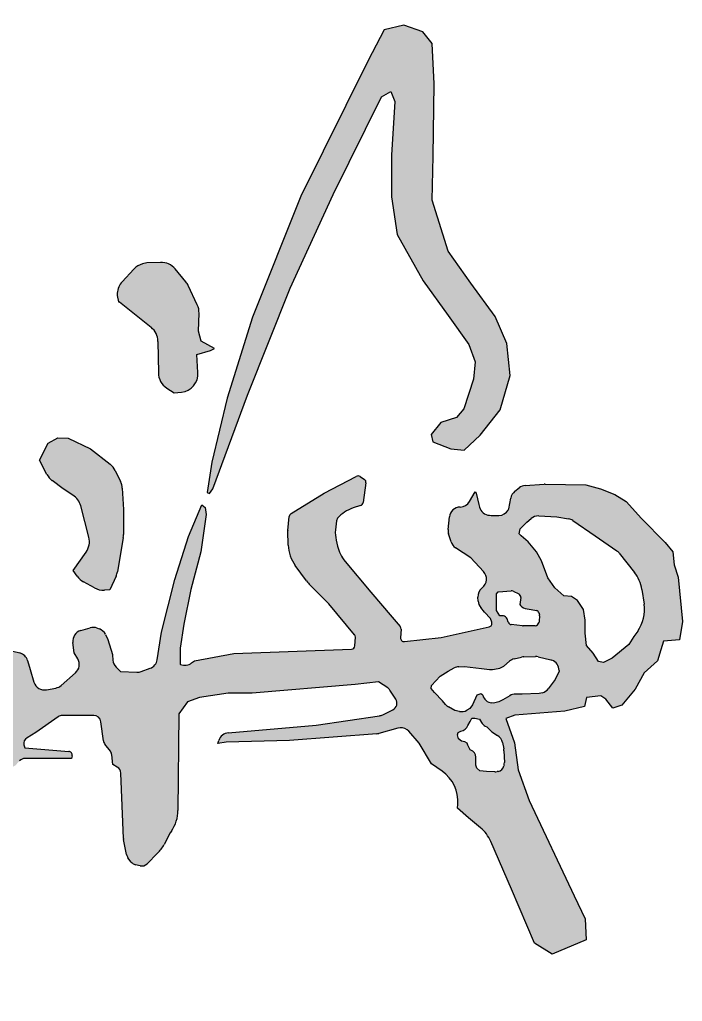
# Model space of a CAD drawing. Extents: x 1036631 to 1215829, y 649019 to 896649.
# Drawn here: x 1211912 to 1212528, y 763004 to 763917 of the extents above; entities that cross this region are included whole.
import ezdxf

# ---------------------------------------------------------------- set-up
doc = ezdxf.new("R2010")
doc.units = 0
doc.header["$LTSCALE"] = 1000
doc.header["$MEASUREMENT"] = 0
doc.layers.add('签名', color=7, linetype='Continuous')

msp = doc.modelspace()

# ---------------------------------------------------------------- hatches: boundary and pattern name
at = {"layer": '签名'}
h = msp.add_hatch(color=4, dxfattribs=at)
h.paths.add_polyline_path([(1211782.27, 763999.28), (1211803.94, 763996.36), (1211816.03, 763991.78), (1211826.03, 763986.37), (1211829.37, 763979.71), (1211830.2, 763971.79), (1211830.62, 763964.71), (1211830.62, 763963.05), (1211834.37, 763966.38), (1211839.79, 763974.71), (1211846.04, 763984.29), (1211843.54, 763995.11), (1211840.62, 763999.49, 0.161293), (1211823.76, 764012.64), (1211816.86, 764015.1), (1211790.19, 764023.01), (1211754.71, 764031.69, -0.055927), (1211747.59, 764034.3), (1211732.4, 764041.88, -0.036786), (1211728.11, 764044.44), (1211719.58, 764050.4, 0.116967), (1211705, 764056.18, 0.125161), (1211703.35, 764055.88), (1211694.59, 764051.87, 0.089225), (1211693.6, 764051.18, -0.045924), (1211694.08, 764051.58), (1211688.79, 764047.95, 0.195275), (1211687.38, 764045.81), (1211686.83, 764043.07, 0.293872), (1211688.17, 764039.64), (1211693.9, 764035.51), (1211699.74, 764033.43), (1211705.99, 764027.18), (1211708.12, 764012.29, 0.040442), (1211708.07, 764011.75, 0.74192), (1211714.3, 764009.86), (1211716.41, 764013.02), (1211725.58, 764015.93), (1211734.75, 764014.27), (1211741.83, 764009.27), (1211749.82, 764002.44, 0.146226), (1211751.6, 764001.65), (1211766.84, 763999.69)])
h.paths.add_polyline_path([(1212034.53, 763630.77, -0.224051), (1212040.87, 763617.72), (1212041.21, 763588.49, 0.252735), (1212049.05, 763574.37), (1212056.01, 763569.92), (1212062.69, 763570.59, 0.405395), (1212077.95, 763588.68), (1212076.79, 763605.44), (1212089.71, 763609.13), (1212093.41, 763610.98), (1212080.94, 763617.9), (1212078.63, 763627.12), (1212079.01, 763643.88, 0.116113), (1212077.39, 763651.5), (1212068.93, 763669.47, 0.062977), (1212066.64, 763673.07), (1212056.78, 763684.98, 0.230474), (1212043.23, 763691.13), (1212030.62, 763690.79), (1212026.61, 763689.73, 0.141943), (1212018.49, 763684.88), (1212007.57, 763673.14, 0.175293), (1212003.04, 763662.5), (1212002.92, 763660.34), (1212004.3, 763654.34), (1212005.23, 763654.34)])
h.paths.add_polyline_path([(1212007.67, 763481.25, 0.097987), (1212006.02, 763487.64), (1212001.22, 763497.64, 0.115547), (1211996.35, 763503.68), (1211978.2, 763517.85), (1211957.57, 763527.82), (1211947.74, 763528.01), (1211938.94, 763523.17), (1211930.96, 763507.21), (1211937.82, 763494.03, 0.112428), (1211942.71, 763488.27), (1211952.92, 763480.62), (1211961.88, 763474.92, -0.190711), (1211969.22, 763464.8), (1211976.66, 763435.76, -0.218827), (1211974.11, 763421.79), (1211962.23, 763404.83), (1211965.96, 763399.45, 0.115033), (1211971.68, 763394.27), (1211981.8, 763388.65, 0.14431), (1211991.18, 763386.55), (1211996.16, 763386.88), (1212001.9, 763399.5, 0.064737), (1212003.19, 763403.69), (1212008.57, 763435.33, 0.042109), (1212008.81, 763438.18), (1212008.81, 763461.34)])
h.paths.add_polyline_path([(1211848.94, 763076.53, 0.133698), (1211851.03, 763079.43), (1211854.7, 763089.27), (1211854.31, 763100.05), (1211854.31, 763104.16), (1211850.98, 763106.12), (1211843.53, 763106.51), (1211829.81, 763106.31), (1211823.49, 763106.92, -0.296761), (1211817.68, 763111.53), (1211816.29, 763115.72), (1211812.95, 763115.72), (1211809.86, 763110.93, -0.111035), (1211807.73, 763108.84), (1211803.35, 763106.12), (1211795.63, 763097.59, -0.159662), (1211791.95, 763095.49), (1211786.49, 763094.37), (1211772.77, 763095.54), (1211772.62, 763094.82), (1211772.3, 763088.24), (1211772.93, 763082.6), (1211777.63, 763077.59), (1211784.84, 763070.38), (1211788.92, 763070.7), (1211793, 763073.83), (1211796.45, 763072.58), (1211799.89, 763068.19), (1211801.15, 763061.3), (1211800.27, 763044.25, 0.22558), (1211802.5, 763038.85), (1211810.24, 763031.85), (1211813.69, 763032.48), (1211821.53, 763042.81), (1211830.68, 763051.05, 0.121444), (1211832.51, 763053.74), (1211836.87, 763065.51, -0.134274), (1211838.96, 763068.42)])
h = msp.add_hatch(color=4, dxfattribs=at)
h.paths.add_polyline_path([(1212162.79, 763455.11, -0.231178), (1212164.38, 763457.63), (1212195.29, 763476.64), (1212225, 763492.26, -0.274551), (1212228.47, 763492.08), (1212232.45, 763489.42, -0.290357), (1212233.93, 763486.1), (1212231.24, 763467.94, -0.282713), (1212228.95, 763465.21), (1212222.04, 763462.91, 0.12974), (1212207.52, 763453.41), (1212206.66, 763451.1), (1212205.52, 763442.54, 0.07073), (1212206.31, 763433), (1212207.57, 763427.45, 0.118418), (1212214.61, 763413.22), (1212238.39, 763384.71), (1212258.28, 763361.52), (1212265.71, 763352.62, -0.191696), (1212266.49, 763350.23), (1212266, 763342.36, 0.465128), (1212269.76, 763338.77), (1212303.87, 763342.47), (1212348.22, 763352.4, 0.44834), (1212350.69, 763356.84), (1212349.52, 763360.2), (1212343.93, 763366.18), (1212340.44, 763370.42, -0.157491), (1212338.13, 763376.24), (1212337.89, 763379.97, -0.24693), (1212341.76, 763388.64), (1212341.95, 763388.79, 0.440579), (1212343.06, 763403.8), (1212331.16, 763416.42), (1212316.96, 763425.99, -0.170294), (1212312.93, 763431.4), (1212310.64, 763438.73, -0.102372), (1212310.23, 763442.85), (1212311.47, 763454.67, -0.373734), (1212321.26, 763463.79), (1212321.48, 763463.8, 0.254103), (1212329.86, 763468.74), (1212335.26, 763478), (1212336.37, 763476.56), (1212338.7, 763466.13), (1212339.29, 763463.79, 0.331647), (1212348.74, 763456.09), (1212350.32, 763456.02), (1212357.32, 763456.02, 0.263355), (1212366.06, 763460.97), (1212366.68, 763462), (1212368.42, 763472.11, -0.184975), (1212372.14, 763478.38), (1212376.21, 763481.6, -0.149598), (1212381.77, 763483.77), (1212399.81, 763485.13), (1212438.12, 763484.33), (1212451.69, 763480.75), (1212464.86, 763475.56), (1212475.63, 763468.78), (1212489.6, 763453.23), (1212511.7, 763430.87), (1212518.88, 763422.1), (1212520.08, 763410.14), (1212523.67, 763398.57), (1212527.67, 763357.41), (1212524.88, 763340.27), (1212510.11, 763339.07), (1212507.72, 763331.09), (1212504.52, 763320.73), (1212492.15, 763309.56), (1212483.77, 763294.41), (1212471.4, 763279.65), (1212463.02, 763276.86), (1212456.63, 763285.24), (1212451.84, 763288.43), (1212438.67, 763286.83), (1212436.95, 763278.34), (1212418.6, 763273.95), (1212372.3, 763270.36), (1212363.92, 763267.17), (1212372, 763244.55), (1212375.19, 763219.68), (1212385.34, 763191.2), (1212427.21, 763102.43), (1212437.42, 763081), (1212438.44, 763061.61), (1212406.78, 763048.35), (1212390.45, 763058.55), (1212369, 763108.55), (1212349.8, 763153.04, 0.119239), (1212340.19, 763165.81), (1212329.18, 763174.87), (1212318.97, 763184.05), (1212319.24, 763187.61, 0.267055), (1212304.67, 763218.21), (1212294.69, 763225.09), (1212283.45, 763244.35), (1212273.81, 763255.59), (1212272.14, 763256.78, 0.225942), (1212263.51, 763258.31), (1212245.84, 763253.44, -0.047725), (1212243.92, 763253.11), (1212162.98, 763246.76), (1212104.31, 763245.38), (1212096.48, 763244.2), (1212097.32, 763246.88, -0.302854), (1212106.15, 763253.96), (1212187.87, 763261.21), (1212246.49, 763269.8, 0.079622), (1212249.57, 763270.77), (1212258.97, 763275.46, 0.447831), (1212261.63, 763285.25), (1212256.1, 763293.74, 0.101957), (1212254.17, 763295.69), (1212245.7, 763301.33), (1212224.02, 763298.93), (1212128.44, 763290.9), (1212105.95, 763290.9), (1212079.45, 763286.89), (1212068.2, 763282.88), (1212060.17, 763271.64), (1212059.45, 763181.8, -0.1506), (1212053.4, 763162.71), (1212052.14, 763160.89), (1212046.51, 763150.2, -0.07539), (1212040.46, 763142), (1212030.71, 763132.26, -0.258442), (1212024.38, 763130.44), (1212019.96, 763131.46, -0.172364), (1212016.12, 763133.91), (1212012.97, 763137.96, -0.116492), (1212011.67, 763140.8), (1212008.77, 763155.27), (1212006.5, 763216.53, 0.257654), (1212003.11, 763222.16), (1211998.95, 763224.57), (1211998.02, 763233.37, 0.137932), (1211996.66, 763236.78), (1211991.6, 763243.4, -0.130882), (1211990.26, 763246.63), (1211987.91, 763264.26, 0.375873), (1211981.17, 763270.16), (1211952.09, 763270.16, 0.153785), (1211948.19, 763268.93), (1211927.42, 763254.4), (1211919.38, 763249.42, 0.298099), (1211916.22, 763242.68), (1211917.16, 763240.08), (1211958.09, 763236.68, -0.449386), (1211961.14, 763232.61), (1211960.65, 763230.2), (1211917.46, 763230.2, 0.210128), (1211912.45, 763228), (1211908.27, 763223.45), (1211906.47, 763222.66, -0.340919), (1211894.38, 763225.68), (1211892.67, 763227.85, 0.210758), (1211887.82, 763230.42), (1211879.33, 763231.02, -0.201903), (1211872.27, 763234.6), (1211866.32, 763241.63, -0.259318), (1211864.4, 763251.35), (1211865.32, 763254.21, -0.264412), (1211877.71, 763265.56), (1211888, 763267.91), (1211888.82, 763269.74, 0.42547), (1211886.97, 763274.28), (1211882.9, 763275.91, 0.080244), (1211875.57, 763276.93), (1211859.28, 763276.35), (1211764.46, 763275.25), (1211690.12, 763269.06), (1211656.66, 763266.93, 0.145884), (1211653.02, 763265.59), (1211604.94, 763229.59), (1211565.52, 763203.14), (1211517.09, 763166.56), (1211453.45, 763123.23), (1211433.94, 763108.19, 0.151784), (1211430.46, 763103.23), (1211428.67, 763097.65), (1211428.67, 763093.1, 0.121298), (1211429.83, 763088.36), (1211432.75, 763085), (1211438.5, 763083.52), (1211444.55, 763083.66, 0.108689), (1211458.74, 763087.12), (1211468.32, 763091.81), (1211538.15, 763123.87), (1211622.31, 763162.37), (1211693.88, 763191.45), (1211723.76, 763197.74), (1211768.59, 763200.1), (1211779.4, 763199.53, -0.148728), (1211786.84, 763196.83), (1211793.55, 763191.8, -0.11645), (1211797.56, 763187.01), (1211802.41, 763177.31), (1211787.2, 763174.97, 0.187953), (1211778.65, 763170.03), (1211761.7, 763148.86, 0.102525), (1211759.2, 763143.94), (1211755.22, 763129.37), (1211737.2, 763129.37, 0.144191), (1211729.84, 763127.2), (1211646.69, 763073.57), (1211567.96, 763027.3, 0.063491), (1211565.24, 763025.19), (1211550.72, 763010.69, -0.080592), (1211547.19, 763008.14), (1211542.65, 763005.88, -0.178905), (1211533.28, 763004.85), (1211529.76, 763010.56), (1211525.97, 763021.8, -0.27945), (1211528.82, 763035.6), (1211533.43, 763040.56), (1211555.11, 763047.06, 0.073381), (1211558.7, 763048.74), (1211663.99, 763118.37), (1211701.01, 763144.03, 0.06755), (1211703.71, 763146.5), (1211709.3, 763153.21), (1211709.63, 763155.07, 0.305341), (1211698.93, 763160.32), (1211694.66, 763160.02), (1211623.88, 763128.58), (1211499.44, 763075.06), (1211463.48, 763061.4, -0.052637), (1211456.57, 763059.58), (1211435.59, 763056.35, -0.090596), (1211423.37, 763056.7), (1211409.19, 763059.7, -0.085038), (1211398.52, 763063.95), (1211392.6, 763067.57, -0.181064), (1211388.19, 763073.2), (1211385.54, 763081.56, -0.147202), (1211385.46, 763087.44), (1211388.72, 763098.82, -0.109427), (1211390.82, 763102.7), (1211409.14, 763123.83, -0.048018), (1211410.56, 763125.17), (1211467.99, 763170.15), (1211517.53, 763203.94), (1211532.92, 763216.11, 0.298156), (1211535.28, 763223.17), (1211532.48, 763233.8), (1211526.97, 763240.09), (1211508.1, 763241.66), (1211297.12, 763215.77), (1211180.55, 763203.18), (1210924.54, 763182.31, -0.291644), (1210918.08, 763185.73), (1210900.56, 763216.54), (1210900.56, 763219.06, -0.383842), (1210906.65, 763225.82), (1210945.39, 763229.9), (1211243.46, 763243.26), (1211448.14, 763265.33), (1211521.28, 763270.83), (1211524.2, 763278.73), (1211522, 763308.49), (1211509.07, 763347.2), (1211497.2, 763362.03), (1211480.51, 763383.97, -0.101619), (1211477.55, 763390.13), (1211475.35, 763398.92, -0.109256), (1211475.15, 763406.26), (1211477.43, 763418.1, -0.280752), (1211489.33, 763431.19), (1211492.01, 763431.98, -0.126758), (1211500.48, 763432.27), (1211508.76, 763430.43, -0.15474), (1211517.65, 763425.28), (1211531.93, 763409.57, -0.081557), (1211534.93, 763404.95), (1211539.45, 763394.63, -0.093443), (1211540.87, 763388.49), (1211541.73, 763366.97), (1211548.65, 763326.43), (1211558.81, 763285.85, 0.390931), (1211566.52, 763280.8), (1211597.14, 763285.9), (1211621.73, 763298.64, 0.171134), (1211624.82, 763301.93), (1211634.74, 763324.46), (1211664.42, 763369.94), (1211678.55, 763398.16, 0.116513), (1211679.27, 763401.21), (1211679.27, 763421.86, 0.107138), (1211678.66, 763424.67), (1211675.9, 763430.72, 0.523435), (1211664.91, 763432.71), (1211653.71, 763421.52, -0.18265), (1211649.33, 763419.54), (1211636, 763418.71, -0.340063), (1211629.13, 763423.35), (1211627.22, 763429.06, 0.294066), (1211621.48, 763433.67), (1211616.23, 763434.23, 0.133568), (1211598.62, 763431.37), (1211596.15, 763430.25), (1211581.09, 763421.89, 0.220074), (1211577.72, 763417.28), (1211574.6, 763401.67, -0.080659), (1211573.83, 763399.63), (1211562.51, 763379.83), (1211559.79, 763381.99, -0.201849), (1211557.27, 763386.63), (1211553.77, 763421.6, -0.240558), (1211554.9, 763424.48), (1211570.27, 763438.14, 0.21433), (1211571.41, 763440.68), (1211571.41, 763444.99, 0.280337), (1211569.57, 763448.01), (1211516, 763475.73), (1211478.23, 763498.75, 0.156534), (1211472.17, 763500.21), (1211456.65, 763499.06, -0.46076), (1211449.37, 763506.4), (1211451.11, 763527.5, -0.064651), (1211454.79, 763544.62), (1211465.74, 763586.58), (1211481.32, 763646.47), (1211499.69, 763718.65), (1211503.28, 763737.32), (1211482.41, 763735.23, -0.064936), (1211464.84, 763735.76), (1211448.37, 763738.42, -0.080775), (1211438.02, 763741.86), (1211430.47, 763745.81, -0.135752), (1211417.23, 763758.19), (1211416.85, 763758.82, -0.154043), (1211411.92, 763778.67), (1211412.12, 763781.9, -0.136703), (1211413.32, 763785.34), (1211421.15, 763796.64), (1211423, 763797.11, -0.279334), (1211429.74, 763795.07), (1211444.11, 763779.04), (1211464.54, 763769.17), (1211484.58, 763765.16, 0.141167), (1211503.33, 763766.73), (1211507.23, 763769.53), (1211511.87, 763776.22, 0.122029), (1211512.59, 763779.41), (1211511.52, 763828.62, 0.13949), (1211506.04, 763846.4), (1211498.81, 763857.52), (1211493.42, 763863.24, 0.109197), (1211481.29, 763871.5), (1211471.8, 763875.3, -0.674227), (1211477.87, 763907.26), (1211488.66, 763906.76, -0.092395), (1211503.86, 763901.81), (1211515.23, 763895.38, -0.067551), (1211522.51, 763889.84), (1211538.35, 763874.01), (1211539.09, 763873.01, -0.157847), (1211545.67, 763853.13), (1211546.22, 763773.34, 0.507739), (1211550.68, 763770.13), (1211578.54, 763779.22), (1211641.78, 763795.68), (1211647.39, 763797.79, 0.285141), (1211669.24, 763826.22), (1211669.69, 763830.67), (1211659.5, 763851.03), (1211659.23, 763855.58, -0.404917), (1211668.49, 763866.34), (1211676.11, 763867.03, -0.059906), (1211678.54, 763866.96), (1211689.69, 763865.29, -0.217925), (1211696.8, 763860.65), (1211703.08, 763850.72, -0.127757), (1211704.64, 763845.84), (1211705.35, 763833.22), (1211705.75, 763830.19, 0.45192), (1211718.48, 763821.69), (1211737.87, 763826.86, 0.061267), (1211745.57, 763829.96), (1211759.46, 763837.64, -0.126968), (1211775.91, 763841.88), (1211828.52, 763841.88, 0.329734), (1211831.77, 763844.29), (1211838.28, 763865.58), (1211846.28, 763843.43, 0.229531), (1211848.41, 763841.36), (1211851.86, 763840.21, -0.382276), (1211854.11, 763836.27), (1211851.1, 763822.23, -0.203047), (1211849.58, 763820.06), (1211840.26, 763814.24), (1211822.47, 763804.36), (1211797.44, 763795.8), (1211762.52, 763789.22), (1211745.39, 763789.22), (1211730.82, 763789.74, 0.112418), (1211723.4, 763788.33), (1211718.68, 763786.27, 0.326044), (1211716.66, 763782.81), (1211719.67, 763753.43), (1211717.69, 763740.93), (1211713.05, 763733.34, 0.328096), (1211713.74, 763725.32), (1211719.67, 763718.55), (1211734.77, 763663.81, 0.053255), (1211735.3, 763662.47), (1211759.2, 763616.78), (1211778.16, 763586.25), (1211794.29, 763561.07, 0.098742), (1211796.14, 763559.15), (1211819.26, 763543.08), (1211855.42, 763510.24, 0.218816), (1211860.83, 763508.52), (1211863.43, 763508.85, -0.291918), (1211870.03, 763505.71), (1211871.83, 763502.84, -0.158896), (1211872.84, 763498.75), (1211871.95, 763486.22), (1211880.38, 763489.38), (1211863.52, 763471.48), (1211862.81, 763467.23, -0.240188), (1211853.63, 763454.81), (1211847.28, 763453.98), (1211816.5, 763453.98), (1211771.43, 763450.29), (1211745.56, 763449.55), (1211735.22, 763446.6), (1211732.98, 763427.97), (1211719.68, 763403.6), (1211702.68, 763382.93), (1211697.51, 763373.33), (1211688.83, 763354.13, -0.059303), (1211684.68, 763347.25), (1211670.52, 763329.06, 0.096023), (1211664.66, 763317.52), (1211662.04, 763308.35), (1211665.74, 763303.19), (1211676.08, 763300.97), (1211743.86, 763310.66), (1211775.39, 763313.44, 0.368288), (1211784.67, 763322.87), (1211784.78, 763324.37, -0.287337), (1211791.16, 763333.11), (1211794.55, 763334.47, -0.1299), (1211799.72, 763335.1), (1211830.33, 763330.9), (1211860.17, 763330.07), (1211903.67, 763330.07, -0.061275), (1211906.14, 763329.76), (1211912.52, 763328.17, -0.265952), (1211919.83, 763321.16), (1211922.33, 763312.68), (1211925.74, 763301.08, 0.385739), (1211937.43, 763293.94), (1211946.11, 763295.59, 0.134429), (1211950.95, 763297.96), (1211964.38, 763309.8, 0.361907), (1211966.37, 763322.7), (1211962.94, 763328.41), (1211961.81, 763337.99, -0.367837), (1211969.14, 763348.99), (1211978, 763351.52, -0.157947), (1211984.28, 763351.3), (1211986.48, 763350.5, -0.191883), (1211992.11, 763345.48), (1211994.44, 763340.83), (1211998.58, 763326.75), (1211999.08, 763321.32, 0.175535), (1212002.02, 763315.03), (1212006.04, 763311.02), (1212021.38, 763310.29, 0.100406), (1212025.39, 763310.91), (1212033.58, 763313.92, 0.271742), (1212040.13, 763321.9), (1212044.17, 763347.46), (1212056.6, 763396.32), (1212069.3, 763436.53), (1212081.46, 763465.89), (1212084.78, 763463.4), (1212085.61, 763456.78), (1212080.64, 763422), (1212071.52, 763387.21), (1212064.89, 763354.91), (1212061.57, 763332.55), (1212061.57, 763317.65, 0.280775), (1212072.12, 763318.85), (1212074.83, 763320.96), (1212111.3, 763327.58), (1212220.41, 763331.59, 0.384258), (1212223.68, 763334.76), (1212224.21, 763342.77, 0.192772), (1212223.43, 763345.17), (1212199.44, 763373.94), (1212182.21, 763391.15, -0.038185), (1212178.84, 763395.09), (1212168.35, 763409.38, -0.150784), (1212161.78, 763428.32), (1212161.31, 763441.85)])
h.paths.add_polyline_path([(1211672.64, 763769.63), (1211675.05, 763758.57), (1211673.26, 763715.84), (1211660.95, 763644.44), (1211643.7, 763579.2), (1211620.29, 763512.73), (1211599.35, 763480.72), (1211571.01, 763495.49), (1211541.45, 763509.03), (1211490.96, 763530.97, -0.411776), (1211487.41, 763539.86), (1211502.03, 763574.27), (1211515.58, 763616.13), (1211531.59, 763677.68), (1211538.98, 763713.37), (1211547.61, 763734.3), (1211556.61, 763737.4), (1211588.38, 763743.65), (1211618.23, 763756.16), (1211644.71, 763764.82), (1211666.38, 763770.59)], flags=16)
h.paths.add_polyline_path([(1211705.48, 763691.09), (1211708.45, 763690.25), (1211714.4, 763679.63), (1211719.07, 763654.59), (1211737.76, 763611.73), (1211763.87, 763556.36, 0.039662), (1211765.21, 763554.03), (1211782.71, 763528.4), (1211798.85, 763499.54), (1211806.92, 763485.53), (1211803.95, 763482.56), (1211777.19, 763481.29), (1211744.62, 763477.81), (1211681.88, 763482.9, 0.081589), (1211679.68, 763482.72), (1211659.49, 763477.67, 0.183834), (1211655.52, 763474.91), (1211653.1, 763471.36, -0.12786), (1211646.66, 763465.73), (1211637.87, 763461.34), (1211629.37, 763464.31), (1211628.27, 763471.52), (1211629.13, 763481.88), (1211640.36, 763506.05), (1211656.77, 763537.12), (1211672.32, 763572.51), (1211687.01, 763610.49), (1211697.37, 763652.79), (1211699.97, 763687.31), (1211701.65, 763690.67)], flags=16)
h.paths.add_polyline_path([(1212377.06, 763443.55), (1212383.27, 763449.65), (1212387.19, 763453.05, -0.191823), (1212394.32, 763455.53), (1212411.24, 763454.78), (1212422.13, 763452.84, -0.10674), (1212426.11, 763451.2), (1212446.68, 763437.07), (1212466.88, 763423.03, -0.07439), (1212469.07, 763420.96), (1212483.18, 763403.03, -0.129106), (1212490.05, 763387.19), (1212492.17, 763373.45, -0.195793), (1212486.22, 763348.51), (1212482.59, 763343.42), (1212477.92, 763335.97), (1212462.54, 763323.39), (1212454.61, 763319.19), (1212449.95, 763320.13), (1212444.82, 763328.05), (1212438.75, 763335.03), (1212437.36, 763346.68), (1212437.36, 763358.8), (1212435.96, 763368.58), (1212430.36, 763376.97), (1212424.77, 763380.7), (1212417.77, 763381.16), (1212409.38, 763388.62), (1212402.85, 763397.94), (1212396.79, 763413.78), (1212392.13, 763422.16), (1212384.66, 763431.48), (1212378.14, 763437.07), (1212376.2, 763438.93)], flags=16)
h.paths.add_polyline_path([(1212355.12, 763383.22), (1212356.56, 763384.94), (1212356.85, 763384.94), (1212369.83, 763386.1), (1212375.75, 763383.14, -0.319194), (1212377.6, 763379.67), (1212376.76, 763373.13), (1212377.51, 763372.31, 0.170609), (1212383.47, 763369.12), (1212387.43, 763368.51), (1212392.12, 763367.5, -0.270894), (1212394.65, 763365.17), (1212395.22, 763363.33), (1212394.64, 763357.85), (1212394.31, 763356.2, -0.35173), (1212391.05, 763353.47), (1212379.64, 763353.24), (1212368.82, 763354.52, -0.28734), (1212366.01, 763356.78), (1212364.94, 763359.86, 0.155831), (1212363.7, 763361.52, 0.184917), (1212361.49, 763362.54), (1212358.29, 763362.75), (1212355.12, 763367.65), (1212355.12, 763376.01)], flags=16)
h.paths.add_polyline_path([(1212294.71, 763298.09), (1212302.78, 763306.51), (1212310.12, 763311.28), (1212315.83, 763314.27, -0.109091), (1212320.07, 763315.42), (1212325.52, 763315.68), (1212341.29, 763313.84), (1212348.69, 763312.92, 0.069308), (1212351.5, 763312.96), (1212356.83, 763313.78, 0.13629), (1212361.81, 763316.02), (1212367.22, 763320.53, -0.117467), (1212371.45, 763322.63), (1212378.44, 763324.24, -0.049761), (1212380.45, 763324.5), (1212391.35, 763324.8, -0.063156), (1212393.9, 763324.55), (1212405.47, 763321.91), (1212406.61, 763321.48, -0.311276), (1212413.18, 763311.95), (1212413.18, 763311.28), (1212409.51, 763303.58), (1212403.11, 763294.96, -0.162986), (1212397.8, 763291.26), (1212394.84, 763290.39), (1212379.07, 763290.02), (1212372.82, 763290.02, 0.140475), (1212367.42, 763288.48), (1212361.1, 763284.53), (1212357.43, 763282.69), (1212352.3, 763281.6), (1212350.72, 763281.79, -0.312011), (1212342.42, 763288.94), (1212340.73, 763290.14), (1212336.89, 763288.92), (1212332.86, 763280.13), (1212330.29, 763276.46), (1212327.63, 763274.97, -0.174687), (1212320.81, 763273.82), (1212316.35, 763274.63), (1212310.47, 763278.16, -0.082204), (1212307.93, 763280.32), (1212304.98, 763283.79), (1212297.65, 763291.49), (1212294.35, 763295.15)], flags=16)
h.paths.add_polyline_path([(1212319.63, 763254.17), (1212322.1, 763255.51, 0.21493), (1212328.66, 763260.73), (1212330.65, 763264.62), (1212332.24, 763267.49), (1212334.95, 763267.49), (1212339.4, 763266.53), (1212341.27, 763263.55, 0.120194), (1212344.73, 763260.18), (1212346.09, 763259.38), (1212350.86, 763254.93), (1212356.19, 763251.43, -0.198061), (1212360.57, 763245.01), (1212361.99, 763238.23), (1212362.42, 763226.52, -0.06461), (1212362.18, 763223.91), (1212362.04, 763223.26, -0.302829), (1212356.57, 763218.06), (1212355.73, 763217.91, -0.052243), (1212353.61, 763217.76), (1212345.77, 763218.04), (1212339.56, 763218.52), (1212337.02, 763221.06), (1212336.06, 763223.93), (1212335.89, 763230.64, 0.37754), (1212330.82, 763238.06), (1212328.58, 763242.37), (1212327.79, 763244.28), (1212325.72, 763245.55), (1212322.7, 763246.18), (1212319.83, 763248.41), (1212319.04, 763252.06)], flags=16)
msp.add_hatch(color=4, dxfattribs=at).paths.add_polyline_path([(1212235.9, 763878.64), (1212173.36, 763752.56), (1212128.72, 763640.26), (1212105.12, 763564.86), (1212090.77, 763505.46), (1212086.67, 763477.29), (1212088.72, 763476.27), (1212091.77, 763480.74), (1212123.97, 763567.78), (1212163.43, 763667.1), (1212203.65, 763754.32), (1212248.23, 763844.87), (1212257, 763849.98), (1212260.65, 763840.49), (1212257.73, 763790.83), (1212257.73, 763752.13), (1212262.84, 763717.08), (1212286.96, 763674), (1212310.35, 763641.86), (1212329.35, 763614.85), (1212335.19, 763598.78), (1212333.73, 763582.72), (1212324.96, 763554.97), (1212317.94, 763547.03), (1212303.59, 763542.43), (1212294.37, 763531.16), (1212295.9, 763524.5), (1212312.85, 763517.77), (1212325.15, 763516.75), (1212340.01, 763530.58), (1212358.46, 763554.13), (1212367.68, 763585.88), (1212364.6, 763615.58), (1212353.84, 763640.67), (1212331.3, 763671.9), (1212310.28, 763701.6), (1212295.38, 763748.92), (1212296.4, 763789.88), (1212297.4, 763857.13), (1212295.35, 763894.51), (1212286.64, 763905.26), (1212269.21, 763911.41), (1212250.77, 763907.31)])

# ---------------------------------------------------------------- linework, layer by layer
at = {"layer": '签名', "color": 4}
for p, q in [((1212250.77, 763907.31, -1699.6), (1212235.9, 763878.64, -1699.6)), ((1212269.21, 763911.41, -1699.6), (1212250.77, 763907.31, -1699.6)), ((1212286.64, 763905.26, -1699.6), (1212269.21, 763911.41, -1699.6)), ((1212295.35, 763894.51, -1699.6), (1212286.64, 763905.26, -1699.6)), ((1212297.4, 763857.13, -1699.6), (1212295.35, 763894.51, -1699.6)), ((1212235.9, 763878.64, -1699.6), (1212173.36, 763752.56, -1699.6)), ((1212296.4, 763789.88, -1699.6), (1212297.4, 763857.13, -1699.6)), ((1212248.23, 763844.87, -1699.6), (1212257, 763849.98, -1699.6)), ((1212257, 763849.98, -1699.6), (1212260.65, 763840.49, -1699.6)), ((1212203.65, 763754.32, -1699.6), (1212248.23, 763844.87, -1699.6)), ((1212260.65, 763840.49, -1699.6), (1212257.73, 763790.83, -1699.6)), ((1212257.73, 763790.83, -1699.6), (1212257.73, 763752.13, -1699.6)), ((1212295.38, 763748.92, -1699.6), (1212296.4, 763789.88, -1699.6)), ((1212173.36, 763752.56, -1699.6), (1212128.72, 763640.26, -1699.6)), ((1212163.43, 763667.1, -1699.6), (1212203.65, 763754.32, -1699.6)), ((1212257.73, 763752.13, -1699.6), (1212262.84, 763717.08, -1699.6)), ((1212310.28, 763701.6, -1699.6), (1212295.38, 763748.92, -1699.6)), ((1212262.84, 763717.08, -1699.6), (1212286.96, 763674, -1699.6)), ((1212331.3, 763671.9, -1699.6), (1212310.28, 763701.6, -1699.6)), ((1212018.49, 763684.88, -1699.6), (1212007.57, 763673.14, -1699.6)), ((1212030.62, 763690.79, -1699.6), (1212026.61, 763689.73, -1699.6)), ((1212043.23, 763691.13, -1699.6), (1212030.62, 763690.79, -1699.6)), ((1212066.64, 763673.07, -1699.6), (1212056.78, 763684.98, -1699.6)), ((1212077.39, 763651.5, -1699.6), (1212068.93, 763669.47, -1699.6)), ((1212123.97, 763567.78, -1699.6), (1212163.43, 763667.1, -1699.6)), ((1212286.96, 763674, -1699.6), (1212310.35, 763641.86, -1699.6)), ((1212353.84, 763640.67, -1699.6), (1212331.3, 763671.9, -1699.6)), ((1212003.04, 763662.5, -1699.6), (1212002.92, 763660.34, -1699.6)), ((1212002.92, 763660.34, -1699.6), (1212004.3, 763654.34, -1699.6)), ((1212004.3, 763654.34, -1699.6), (1212005.23, 763654.34, -1699.6)), ((1212005.23, 763654.34, -1699.6), (1212034.53, 763630.77, -1699.6)), ((1212078.63, 763627.12, -1699.6), (1212079.01, 763643.88, -1699.6)), ((1212128.72, 763640.26, -1699.6), (1212105.12, 763564.86, -1699.6)), ((1212310.35, 763641.86, -1699.6), (1212329.35, 763614.85, -1699.6)), ((1212364.6, 763615.58, -1699.6), (1212353.84, 763640.67, -1699.6)), ((1212080.94, 763617.9, -1699.6), (1212078.63, 763627.12, -1699.6)), ((1212040.87, 763617.72, -1699.6), (1212041.21, 763588.49, -1699.6)), ((1212093.41, 763610.98, -1699.6), (1212080.94, 763617.9, -1699.6)), ((1212089.71, 763609.13, -1699.6), (1212093.41, 763610.98, -1699.6)), ((1212329.35, 763614.85, -1699.6), (1212335.19, 763598.78, -1699.6)), ((1212367.68, 763585.88, -1699.6), (1212364.6, 763615.58, -1699.6)), ((1212076.79, 763605.44, -1699.6), (1212089.71, 763609.13, -1699.6)), ((1212077.95, 763588.68, -1699.6), (1212076.79, 763605.44, -1699.6)), ((1212335.19, 763598.78, -1699.6), (1212333.73, 763582.72, -1699.6)), ((1212358.46, 763554.13, -1699.6), (1212367.68, 763585.88, -1699.6)), ((1212049.05, 763574.37, -1699.6), (1212056.01, 763569.92, -1699.6)), ((1212333.73, 763582.72, -1699.6), (1212324.96, 763554.97, -1699.6)), ((1212056.01, 763569.92, -1699.6), (1212062.69, 763570.59, -1699.6)), ((1212105.12, 763564.86, -1699.6), (1212090.77, 763505.46, -1699.6)), ((1212091.77, 763480.74, -1699.6), (1212123.97, 763567.78, -1699.6)), ((1212317.94, 763547.03, -1699.6), (1212303.59, 763542.43, -1699.6)), ((1212324.96, 763554.97, -1699.6), (1212317.94, 763547.03, -1699.6)), ((1212340.01, 763530.58, -1699.6), (1212358.46, 763554.13, -1699.6)), ((1212303.59, 763542.43, -1699.6), (1212294.37, 763531.16, -1699.6)), ((1212294.37, 763531.16, -1699.6), (1212295.9, 763524.5, -1699.6)), ((1212325.15, 763516.75, -1699.6), (1212340.01, 763530.58, -1699.6)), ((1211930.96, 763507.21, -1699.6), (1211938.94, 763523.17, -1699.6)), ((1211938.94, 763523.17, -1699.6), (1211947.74, 763528.01, -1699.6)), ((1211947.74, 763528.01, -1699.6), (1211957.57, 763527.82, -1699.6)), ((1211957.57, 763527.82, -1699.6), (1211978.2, 763517.85, -1699.6)), ((1212295.9, 763524.5, -1699.6), (1212312.85, 763517.77, -1699.6)), ((1211978.2, 763517.85, -1699.6), (1211996.35, 763503.68, -1699.6)), ((1212312.85, 763517.77, -1699.6), (1212325.15, 763516.75, -1699.6)), ((1211937.82, 763494.03, -1699.6), (1211930.96, 763507.21, -1699.6)), ((1212090.77, 763505.46, -1699.6), (1212086.67, 763477.29, -1699.6)), ((1212001.22, 763497.64, -1699.6), (1212006.02, 763487.64, -1699.6)), ((1212195.29, 763476.64, -1699.6), (1212225, 763492.26, -1699.6)), ((1212228.47, 763492.08, -1699.6), (1212232.45, 763489.42, -1699.6)), ((1211952.92, 763480.62, -1699.6), (1211942.71, 763488.27, -1699.6)), ((1212233.93, 763486.1, -1699.6), (1212231.24, 763467.94, -1699.6)), ((1212381.77, 763483.77, -1699.6), (1212399.32, 763485.1, -1699.6)), ((1212400.3, 763485.12, -1699.6), (1212438.12, 763484.33, -1699.6)), ((1212438.12, 763484.33, -1699.6), (1212451.69, 763480.75, -1699.6)), ((1211961.88, 763474.92, -1699.6), (1211952.92, 763480.62, -1699.6)), ((1212007.67, 763481.25, -1699.6), (1212008.81, 763461.34, -1699.6)), ((1212086.67, 763477.29, -1699.6), (1212088.72, 763476.27, -1699.6)), ((1212088.72, 763476.27, -1699.6), (1212091.77, 763480.74, -1699.6)), ((1212164.38, 763457.63, -1699.6), (1212195.29, 763476.64, -1699.6)), ((1212329.99, 763468.96, -1699.6), (1212335.26, 763478, -1699.6)), ((1212335.26, 763478, -1699.6), (1212336.37, 763476.56, -1699.6)), ((1212336.37, 763476.56, -1699.6), (1212338.7, 763466.13, -1699.6)), ((1212372.14, 763478.38, -1699.6), (1212376.21, 763481.6, -1699.6)), ((1212451.69, 763480.75, -1699.6), (1212464.86, 763475.56, -1699.6)), ((1212464.86, 763475.56, -1699.6), (1212475.63, 763468.78, -1699.6)), ((1211976.66, 763435.76, -1699.6), (1211969.22, 763464.8, -1699.6)), ((1212069.3, 763436.53, -1699.6), (1212081.46, 763465.89, -1699.6)), ((1212081.46, 763465.89, -1699.6), (1212084.78, 763463.4, -1699.6)), ((1212228.95, 763465.21, -1699.6), (1212222.04, 763462.91, -1699.6)), ((1212338.7, 763466.13, -1699.6), (1212339.29, 763463.79, -1699.6)), ((1212366.68, 763462, -1699.6), (1212368.42, 763472.11, -1699.6)), ((1212475.63, 763468.78, -1699.6), (1212489.6, 763453.23, -1699.6)), ((1212008.81, 763461.34, -1699.6), (1212008.81, 763438.18, -1699.6)), ((1212085.61, 763456.78, -1699.6), (1212080.64, 763422, -1699.6)), ((1212084.78, 763463.4, -1699.6), (1212085.61, 763456.78, -1699.6)), ((1212321.26, 763463.79, -1699.6), (1212321.48, 763463.8, -1699.6)), ((1212348.74, 763456.09, -1699.6), (1212350.32, 763456.02, -1699.6)), ((1212350.32, 763456.02, -1699.6), (1212357.32, 763456.02, -1699.6)), ((1212366.06, 763460.97, -1699.6), (1212366.68, 763462, -1699.6)), ((1212394.32, 763455.53, -1699.6), (1212411.24, 763454.78, -1699.6)), ((1212161.34, 763442.1, -1699.6), (1212162.79, 763455.11, -1699.6)), ((1212206.66, 763451.1, -1699.6), (1212205.52, 763442.54, -1699.6)), ((1212207.52, 763453.41, -1699.6), (1212206.66, 763451.1, -1699.6)), ((1212310.23, 763442.85, -1699.6), (1212311.47, 763454.67, -1699.6)), ((1212377.06, 763443.55, -1699.6), (1212383.27, 763449.65, -1699.6)), ((1212383.27, 763449.65, -1699.6), (1212387.19, 763453.05, -1699.6)), ((1212411.24, 763454.78, -1699.6), (1212422.13, 763452.84, -1699.6)), ((1212426.11, 763451.2, -1699.6), (1212446.68, 763437.07, -1699.6)), ((1212489.6, 763453.23, -1699.6), (1212511.7, 763430.87, -1699.6)), ((1212161.78, 763428.32, -1699.6), (1212161.32, 763441.6, -1699.6)), ((1212312.93, 763431.4, -1699.6), (1212310.64, 763438.73, -1699.6)), ((1212376.2, 763438.93, -1699.6), (1212377.06, 763443.55, -1699.6)), ((1212378.14, 763437.07, -1699.6), (1212376.2, 763438.93, -1699.6)), ((1212008.57, 763435.33, -1699.6), (1212003.19, 763403.69, -1699.6)), ((1212056.6, 763396.32, -1699.6), (1212069.3, 763436.53, -1699.6)), ((1212069.3, 763436.53, -1699.6), (1212069.3, 763436.53, -1699.6)), ((1212206.31, 763433, -1699.6), (1212207.57, 763427.45, -1699.6)), ((1212384.66, 763431.48, -1699.6), (1212378.14, 763437.07, -1699.6)), ((1212392.13, 763422.16, -1699.6), (1212384.66, 763431.48, -1699.6)), ((1212446.68, 763437.07, -1699.6), (1212466.88, 763423.03, -1699.6)), ((1212511.7, 763430.87, -1699.6), (1212518.88, 763422.1, -1699.6)), ((1211962.23, 763404.83, -1699.6), (1211974.11, 763421.79, -1699.6)), ((1212080.64, 763422, -1699.6), (1212071.52, 763387.21, -1699.6)), ((1212331.16, 763416.42, -1699.6), (1212316.96, 763425.99, -1699.6)), ((1212396.79, 763413.78, -1699.6), (1212392.13, 763422.16, -1699.6)), ((1212469.07, 763420.96, -1699.6), (1212483.18, 763403.03, -1699.6)), ((1212518.88, 763422.1, -1699.6), (1212520.08, 763410.14, -1699.6)), ((1212214.61, 763413.22, -1699.6), (1212238.39, 763384.71, -1699.6)), ((1212343.06, 763403.8, -1699.6), (1212331.16, 763416.42, -1699.6)), ((1212402.85, 763397.94, -1699.6), (1212396.79, 763413.78, -1699.6)), ((1212520.08, 763410.14, -1699.6), (1212523.67, 763398.57, -1699.6)), ((1211965.96, 763399.45, -1699.6), (1211962.23, 763404.83, -1699.6)), ((1212178.84, 763395.09, -1699.6), (1212168.35, 763409.38, -1699.6)), ((1211981.8, 763388.65, -1699.6), (1211971.68, 763394.27, -1699.6)), ((1212001.9, 763399.5, -1699.6), (1211996.16, 763386.88, -1699.6)), ((1212044.17, 763347.46, -1699.6), (1212056.6, 763396.32, -1699.6)), ((1212409.38, 763388.62, -1699.6), (1212402.85, 763397.94, -1699.6)), ((1212523.67, 763398.57, -1699.6), (1212527.67, 763357.41, -1699.6)), ((1211996.16, 763386.88, -1699.6), (1211991.18, 763386.55, -1699.6)), ((1212071.52, 763387.21, -1699.6), (1212064.89, 763354.91, -1699.6)), ((1212199.44, 763373.94, -1699.6), (1212182.21, 763391.15, -1699.6)), ((1212238.39, 763384.71, -1699.6), (1212258.28, 763361.52, -1699.6)), ((1212341.76, 763388.64, -1699.6), (1212341.95, 763388.79, -1699.6)), ((1212355.12, 763383.22, -1699.6), (1212356.56, 763384.94, -1699.6)), ((1212355.12, 763376.01, -1699.6), (1212355.12, 763383.22, -1699.6)), ((1212356.56, 763384.94, -1699.6), (1212356.85, 763384.94, -1699.6)), ((1212356.85, 763384.94, -1699.6), (1212368.87, 763386.01, -1699.6)), ((1212370.69, 763385.67, -1699.6), (1212375.75, 763383.14, -1699.6)), ((1212417.77, 763381.16, -1699.6), (1212409.38, 763388.62, -1699.6)), ((1212490.05, 763387.19, -1699.6), (1212492.17, 763373.45, -1699.6)), ((1212223.43, 763345.17, -1699.6), (1212199.44, 763373.94, -1699.6)), ((1212338.13, 763376.24, -1699.6), (1212337.89, 763379.97, -1699.6)), ((1212355.12, 763367.65, -1699.6), (1212355.12, 763376.01, -1699.6)), ((1212377.6, 763379.67, -1699.6), (1212376.76, 763373.13, -1699.6)), ((1212424.77, 763380.7, -1699.6), (1212417.77, 763381.16, -1699.6)), ((1212430.36, 763376.97, -1699.6), (1212424.77, 763380.7, -1699.6)), ((1212435.96, 763368.58, -1699.6), (1212430.36, 763376.97, -1699.6)), ((1212343.93, 763366.18, -1699.6), (1212340.44, 763370.42, -1699.6)), ((1212349.52, 763360.2, -1699.6), (1212343.93, 763366.18, -1699.6)), ((1212358.29, 763362.75, -1699.6), (1212355.12, 763367.65, -1699.6)), ((1212376.76, 763373.13, -1699.6), (1212377.51, 763372.31, -1699.6)), ((1212383.47, 763369.12, -1699.6), (1212387.43, 763368.51, -1699.6)), ((1212387.43, 763368.51, -1699.6), (1212392.12, 763367.5, -1699.6)), ((1212394.65, 763365.17, -1699.6), (1212395.01, 763363.99, -1699.6)), ((1212437.36, 763358.8, -1699.6), (1212435.96, 763368.58, -1699.6)), ((1212258.28, 763361.52, -1699.6), (1212265.71, 763352.62, -1699.6)), ((1212350.69, 763356.84, -1699.6), (1212349.52, 763360.2, -1699.6)), ((1212361.49, 763362.54, -1699.6), (1212358.29, 763362.75, -1699.6)), ((1212363.94, 763361.33, -1699.6), (1212363.48, 763361.73, -1699.6)), ((1212366.01, 763356.78, -1699.6), (1212364.94, 763359.86, -1699.6)), ((1212394.64, 763357.85, -1699.6), (1212394.31, 763356.2, -1699.6)), ((1212395.15, 763362.63, -1699.6), (1212394.64, 763357.85, -1699.6)), ((1212437.36, 763346.68, -1699.6), (1212437.36, 763358.8, -1699.6)), ((1212527.67, 763357.41, -1699.6), (1212524.88, 763340.27, -1699.6)), ((1211969.14, 763348.99, -1699.6), (1211978, 763351.52, -1699.6)), ((1211984.28, 763351.3, -1699.6), (1211986.48, 763350.5, -1699.6)), ((1212040.13, 763321.9, -1699.6), (1212044.17, 763347.46, -1699.6)), ((1212064.89, 763354.91, -1699.6), (1212061.57, 763332.55, -1699.6)), ((1212266.49, 763350.23, -1699.6), (1212266, 763342.36, -1699.6)), ((1212303.87, 763342.47, -1699.6), (1212348.22, 763352.4, -1699.6)), ((1212379.41, 763353.27, -1699.6), (1212368.82, 763354.52, -1699.6)), ((1212391.05, 763353.47, -1699.6), (1212379.88, 763353.24, -1699.6)), ((1212438.75, 763335.03, -1699.6), (1212437.36, 763346.68, -1699.6)), ((1212486.22, 763348.51, -1699.6), (1212482.59, 763343.42, -1699.6)), ((1211962.94, 763328.41, -1699.6), (1211961.81, 763337.99, -1699.6)), ((1211992.11, 763345.48, -1699.6), (1211994.44, 763340.83, -1699.6)), ((1211994.44, 763340.83, -1699.6), (1211998.58, 763326.75, -1699.6)), ((1212223.68, 763334.76, -1699.6), (1212224.21, 763342.77, -1699.6)), ((1212269.76, 763338.77, -1699.6), (1212303.87, 763342.47, -1699.6)), ((1212482.59, 763343.42, -1699.6), (1212477.92, 763335.97, -1699.6)), ((1212510.11, 763339.07, -1699.6), (1212507.72, 763331.09, -1699.6)), ((1212524.88, 763340.27, -1699.6), (1212510.11, 763339.07, -1699.6)), ((1211906.14, 763329.76, -1699.6), (1211912.52, 763328.17, -1699.6)), ((1211966.37, 763322.7, -1699.6), (1211962.94, 763328.41, -1699.6)), ((1212061.57, 763332.55, -1699.6), (1212061.57, 763317.64, -1699.6)), ((1212111.3, 763327.58, -1699.6), (1212220.41, 763331.59, -1699.6)), ((1212444.82, 763328.05, -1699.6), (1212438.75, 763335.03, -1699.6)), ((1212449.95, 763320.13, -1699.6), (1212444.82, 763328.05, -1699.6)), ((1212477.92, 763335.97, -1699.6), (1212462.54, 763323.39, -1699.6)), ((1212507.72, 763331.09, -1699.6), (1212504.52, 763320.73, -1699.6)), ((1211919.83, 763321.16, -1699.6), (1211922.33, 763312.68, -1699.6)), ((1211998.58, 763326.75, -1699.6), (1211999.08, 763321.32, -1699.6)), ((1212072.12, 763318.85, -1699.6), (1212074.83, 763320.96, -1699.6)), ((1212074.83, 763320.96, -1699.6), (1212111.3, 763327.58, -1699.6)), ((1212361.81, 763316.02, -1699.6), (1212367.22, 763320.53, -1699.6)), ((1212371.45, 763322.63, -1699.6), (1212378.44, 763324.24, -1699.6)), ((1212380.45, 763324.5, -1699.6), (1212391.35, 763324.8, -1699.6)), ((1212393.9, 763324.55, -1699.6), (1212405.47, 763321.91, -1699.6)), ((1212405.47, 763321.91, -1699.6), (1212406.61, 763321.48, -1699.6)), ((1212454.61, 763319.19, -1699.6), (1212449.95, 763320.13, -1699.6)), ((1212462.54, 763323.39, -1699.6), (1212454.61, 763319.19, -1699.6)), ((1212504.52, 763320.73, -1699.6), (1212492.15, 763309.56, -1699.6)), ((1211922.33, 763312.68, -1699.6), (1211925.74, 763301.08, -1699.6)), ((1211950.95, 763297.96, -1699.6), (1211964.38, 763309.8, -1699.6)), ((1212002.02, 763315.03, -1699.6), (1212006.04, 763311.02, -1699.6)), ((1212006.04, 763311.02, -1699.6), (1212021.38, 763310.29, -1699.6)), ((1212025.39, 763310.91, -1699.6), (1212033.58, 763313.92, -1699.6)), ((1212061.57, 763317.64, -1699.6), (1212061.85, 763317.53, -1699.6)), ((1212302.78, 763306.51, -1699.6), (1212310.12, 763311.28, -1699.6)), ((1212310.12, 763311.28, -1699.6), (1212315.83, 763314.27, -1699.6)), ((1212320.07, 763315.42, -1699.6), (1212325.52, 763315.68, -1699.6)), ((1212325.52, 763315.68, -1699.6), (1212341.29, 763313.84, -1699.6)), ((1212341.29, 763313.84, -1699.6), (1212348.69, 763312.92, -1699.6)), ((1212351.5, 763312.96, -1699.6), (1212356.83, 763313.78, -1699.6)), ((1212413.18, 763311.28, -1699.6), (1212409.51, 763303.58, -1699.6)), ((1212413.18, 763311.95, -1699.6), (1212413.18, 763311.28, -1699.6)), ((1212492.15, 763309.56, -1699.6), (1212483.77, 763294.41, -1699.6)), ((1212245.7, 763301.33, -1699.6), (1212224.02, 763298.93, -1699.6)), ((1212254.17, 763295.69, -1699.6), (1212245.7, 763301.33, -1699.6)), ((1212294.71, 763298.09, -1699.6), (1212302.78, 763306.51, -1699.6)), ((1212409.51, 763303.58, -1699.6), (1212403.11, 763294.96, -1699.6)), ((1211937.43, 763293.94, -1699.6), (1211946.11, 763295.59, -1699.6)), ((1212224.02, 763298.93, -1699.6), (1212128.44, 763290.9, -1699.6)), ((1212261.63, 763285.25, -1699.6), (1212256.1, 763293.74, -1699.6)), ((1212294.35, 763295.15, -1699.6), (1212294.71, 763298.09, -1699.6)), ((1212297.65, 763291.49, -1699.6), (1212294.35, 763295.15, -1699.6)), ((1212304.98, 763283.79, -1699.6), (1212297.65, 763291.49, -1699.6)), ((1212397.8, 763291.26, -1699.6), (1212394.84, 763290.39, -1699.6)), ((1212483.77, 763294.41, -1699.6), (1212471.4, 763279.65, -1699.6)), ((1212068.2, 763282.88, -1699.6), (1212060.17, 763271.64, -1699.6)), ((1212079.45, 763286.89, -1699.6), (1212068.2, 763282.88, -1699.6)), ((1212105.95, 763290.9, -1699.6), (1212079.45, 763286.89, -1699.6)), ((1212128.44, 763290.9, -1699.6), (1212105.95, 763290.9, -1699.6)), ((1212307.93, 763280.32, -1699.6), (1212304.98, 763283.79, -1699.6)), ((1212336.89, 763288.92, -1699.6), (1212332.86, 763280.13, -1699.6)), ((1212340.73, 763290.14, -1699.6), (1212336.89, 763288.92, -1699.6)), ((1212342.42, 763288.94, -1699.6), (1212340.73, 763290.14, -1699.6)), ((1212357.43, 763282.69, -1699.6), (1212352.3, 763281.6, -1699.6)), ((1212361.1, 763284.53, -1699.6), (1212357.43, 763282.69, -1699.6)), ((1212367.42, 763288.48, -1699.6), (1212361.1, 763284.53, -1699.6)), ((1212379.07, 763290.02, -1699.6), (1212372.82, 763290.02, -1699.6)), ((1212394.84, 763290.39, -1699.6), (1212379.07, 763290.02, -1699.6)), ((1212438.67, 763286.83, -1699.6), (1212436.95, 763278.34, -1699.6)), ((1212451.84, 763288.43, -1699.6), (1212438.67, 763286.83, -1699.6)), ((1212456.63, 763285.24, -1699.6), (1212451.84, 763288.43, -1699.6)), ((1212463.02, 763276.86, -1699.6), (1212456.63, 763285.24, -1699.6)), ((1212249.57, 763270.77, -1699.6), (1212258.97, 763275.46, -1699.6)), ((1212316.35, 763274.63, -1699.6), (1212310.47, 763278.16, -1699.6)), ((1212320.81, 763273.82, -1699.6), (1212316.35, 763274.63, -1699.6)), ((1212330.29, 763276.46, -1699.6), (1212327.63, 763274.97, -1699.6)), ((1212332.86, 763280.13, -1699.6), (1212330.29, 763276.46, -1699.6)), ((1212352.3, 763281.6, -1699.6), (1212350.72, 763281.79, -1699.6)), ((1212418.6, 763273.95, -1699.6), (1212372.3, 763270.36, -1699.6)), ((1212436.95, 763278.34, -1699.6), (1212418.6, 763273.95, -1699.6)), ((1212471.4, 763279.65, -1699.6), (1212463.02, 763276.86, -1699.6)), ((1211948.19, 763268.93, -1699.6), (1211927.42, 763254.4, -1699.6)), ((1211981.17, 763270.16, -1699.6), (1211952.09, 763270.16, -1699.6)), ((1211990.26, 763246.63, -1699.6), (1211987.91, 763264.26, -1699.6)), ((1212060.17, 763271.64, -1699.6), (1212059.45, 763181.8, -1699.6)), ((1212187.87, 763261.21, -1699.6), (1212246.49, 763269.8, -1699.6)), ((1212328.66, 763260.73, -1699.6), (1212330.65, 763264.62, -1699.6)), ((1212330.65, 763264.62, -1699.6), (1212332.24, 763267.49, -1699.6)), ((1212332.24, 763267.49, -1699.6), (1212334.95, 763267.49, -1699.6)), ((1212334.95, 763267.49, -1699.6), (1212339.4, 763266.53, -1699.6)), ((1212339.4, 763266.53, -1699.6), (1212341.27, 763263.55, -1699.6)), ((1212372.3, 763270.36, -1699.6), (1212363.92, 763267.17, -1699.6)), ((1212363.92, 763267.17, -1699.6), (1212372, 763244.55, -1699.6)), ((1212106.15, 763253.96, -1699.6), (1212187.87, 763261.21, -1699.6)), ((1212263.51, 763258.31, -1699.6), (1212245.84, 763253.44, -1699.6)), ((1212273.81, 763255.59, -1699.6), (1212272.14, 763256.78, -1699.6)), ((1212283.45, 763244.35, -1699.6), (1212273.81, 763255.59, -1699.6)), ((1212319.63, 763254.17, -1699.6), (1212322.1, 763255.51, -1699.6)), ((1212344.73, 763260.18, -1699.6), (1212346.09, 763259.38, -1699.6)), ((1212346.09, 763259.38, -1699.6), (1212350.86, 763254.93, -1699.6)), ((1212350.86, 763254.93, -1699.6), (1212356.19, 763251.43, -1699.6)), ((1211927.42, 763254.4, -1699.6), (1211919.38, 763249.42, -1699.6)), ((1212096.48, 763244.2, -1699.6), (1212097.32, 763246.88, -1699.6)), ((1212162.98, 763246.76, -1699.6), (1212104.31, 763245.38, -1699.6)), ((1212243.92, 763253.11, -1699.6), (1212162.98, 763246.76, -1699.6)), ((1212319.04, 763252.06, -1699.6), (1212319.63, 763254.17, -1699.6)), ((1212319.83, 763248.41, -1699.6), (1212319.04, 763252.06, -1699.6)), ((1212319.63, 763254.17, -1699.6), (1212319.63, 763254.17, -1699.6)), ((1212322.7, 763246.18, -1699.6), (1212319.83, 763248.41, -1699.6)), ((1212325.72, 763245.55, -1699.6), (1212322.7, 763246.18, -1699.6)), ((1211916.22, 763242.68, -1699.6), (1211917.16, 763240.08, -1699.6)), ((1211917.16, 763240.08, -1699.6), (1211958.09, 763236.68, -1699.6)), ((1211996.66, 763236.78, -1699.6), (1211991.6, 763243.4, -1699.6)), ((1212104.31, 763245.38, -1699.6), (1212096.48, 763244.2, -1699.6)), ((1212294.69, 763225.09, -1699.6), (1212283.45, 763244.35, -1699.6)), ((1212327.79, 763244.28, -1699.6), (1212325.72, 763245.55, -1699.6)), ((1212328.58, 763242.37, -1699.6), (1212327.79, 763244.28, -1699.6)), ((1212330.81, 763238.08, -1699.6), (1212328.58, 763242.37, -1699.6)), ((1212331.2, 763237.95, -1699.6), (1212330.81, 763238.08, -1699.6)), ((1212360.57, 763245.01, -1699.6), (1212361.81, 763239.09, -1699.6)), ((1212362.03, 763237.36, -1699.6), (1212362.42, 763226.52, -1699.6)), ((1212372, 763244.55, -1699.6), (1212375.19, 763219.68, -1699.6)), ((1211960.65, 763230.2, -1699.6), (1211917.46, 763230.2, -1699.6)), ((1211961.14, 763232.61, -1699.6), (1211960.65, 763230.2, -1699.6)), ((1211998.95, 763224.57, -1699.6), (1211998.02, 763233.37, -1699.6)), ((1212335.9, 763230.13, -1699.6), (1212335.94, 763231.27, -1699.6)), ((1212336.06, 763223.93, -1699.6), (1212335.9, 763230.13, -1699.6)), ((1212003.11, 763222.16, -1699.6), (1211998.95, 763224.57, -1699.6)), ((1212304.67, 763218.21, -1699.6), (1212294.69, 763225.09, -1699.6)), ((1212337.02, 763221.06, -1699.6), (1212336.06, 763223.93, -1699.6)), ((1212339.56, 763218.52, -1699.6), (1212337.02, 763221.06, -1699.6)), ((1212345.77, 763218.04, -1699.6), (1212339.56, 763218.52, -1699.6)), ((1212362.18, 763223.91, -1699.6), (1212362.04, 763223.26, -1699.6)), ((1212375.19, 763219.68, -1699.6), (1212385.34, 763191.2, -1699.6)), ((1212008.75, 763155.82, -1699.6), (1212006.5, 763216.53, -1699.6)), ((1212353.61, 763217.76, -1699.6), (1212345.77, 763218.04, -1699.6)), ((1212356.57, 763218.06, -1699.6), (1212355.73, 763217.91, -1699.6)), ((1212385.34, 763191.2, -1699.6), (1212427.21, 763102.43, -1699.6)), ((1212318.97, 763184.05, -1699.6), (1212319.24, 763187.61, -1699.6)), ((1212329.18, 763174.87, -1699.6), (1212318.97, 763184.05, -1699.6)), ((1212340.19, 763165.81, -1699.6), (1212329.18, 763174.87, -1699.6)), ((1212011.67, 763140.8, -1699.6), (1212008.88, 763154.74, -1699.6)), ((1212052.14, 763160.89, -1699.6), (1212046.51, 763150.2, -1699.6)), ((1212053.4, 763162.71, -1699.6), (1212052.14, 763160.89, -1699.6)), ((1212369, 763108.55, -1699.6), (1212349.8, 763153.04, -1699.6)), ((1212016.12, 763133.91, -1699.6), (1212012.97, 763137.96, -1699.6)), ((1212040.46, 763142, -1699.6), (1212030.71, 763132.26, -1699.6)), ((1212024.38, 763130.44, -1699.6), (1212019.96, 763131.46, -1699.6)), ((1212390.45, 763058.55, -1699.6), (1212369, 763108.55, -1699.6)), ((1212427.21, 763102.43, -1699.6), (1212437.42, 763081, -1699.6)), ((1212437.42, 763081, -1699.6), (1212438.44, 763061.61, -1699.6)), ((1212406.78, 763048.35, -1699.6), (1212390.45, 763058.55, -1699.6)), ((1212438.44, 763061.61, -1699.6), (1212406.78, 763048.35, -1699.6))]:
    msp.add_line(p, q, dxfattribs=at)
for centre, radius, start, end in [((1212030.93, 763673.29, -1699.6), 17, 104.73253, 137.0476), ((1212043.69, 763674.14, -1699.6), 17, 39.63276, 91.54694), ((1212020.01, 763661.56, -1699.6), 17, 137.0476, 176.81768), ((1212053.55, 763662.22, -1699.6), 17, 25.21844, 39.63276), ((1212062.01, 763644.26, -1699.6), 17, 358.72597, 25.21844), ((1212023.87, 763617.52, -1699.6), 17, 0.66672, 51.18112), ((1212058.2, 763588.69, -1699.6), 17, 180.66672, 237.40116), ((1212061, 763587.5, -1699.6), 17, 275.70614, 3.97561), ((1211985.9, 763490.28, -1699.6), 17, 25.65856, 52.02306), ((1211952.9, 763501.87, -1699.6), 17, 207.49283, 233.15168), ((1212226.58, 763489.25, -1699.6), 3.4, 56.33066, 117.74003), ((1211990.7, 763480.28, -1699.6), 17, 3.27305, 25.65856), ((1212230.57, 763486.6, -1699.6), 3.4, 351.56651, 56.33066), ((1212382.54, 763473.6, -1699.6), 10.2, 94.31267, 128.34562), ((1212400.09, 763474.93, -1699.6), 10.2, 88.80744, 94.31267), ((1211952.76, 763460.58, -1699.6), 17, 14.36013, 57.54915), ((1212378.47, 763470.39, -1699.6), 10.2, 128.34562, 170.26492), ((1212227.88, 763468.43, -1699.6), 3.4, 288.42146, 351.56651), ((1212321.12, 763473.99, -1699.6), 10.2, 272.01658, 330.44195), ((1212166.16, 763454.73, -1699.6), 3.4, 121.58744, 173.65489), ((1212232.78, 763430.66, -1699.6), 33.99, 108.42146, 137.99045), ((1212321.61, 763453.6, -1699.6), 10.2, 92.01658, 173.98631), ((1212349.18, 763466.28, -1699.6), 10.2, 194.12065, 267.51241), ((1212357.32, 763466.22, -1699.6), 10.2, 270, 329.0164), ((1212393.87, 763445.34, -1699.6), 10.2, 87.4572, 130.89212), ((1212420.34, 763442.8, -1699.6), 10.2, 55.51246, 79.88308), ((1211991.81, 763438.18, -1699.6), 17, 350.35504, 360), ((1212164.72, 763441.72, -1699.6), 3.4, 173.65489, 181.97648), ((1212239.46, 763440.54, -1699.6), 33.99, 176.63091, 192.81398), ((1212320.37, 763441.78, -1699.6), 10.2, 173.98631, 197.3668), ((1211960.19, 763431.54, -1699.6), 17, 324.98687, 14.36013), ((1212195.75, 763429.49, -1699.6), 33.99, 181.97648, 216.27528), ((1212322.66, 763434.44, -1699.6), 10.2, 197.3668, 236.02439), ((1212240.72, 763434.99, -1699.6), 33.99, 192.81398, 219.82768), ((1212461.06, 763414.66, -1699.6), 10.2, 38.17904, 55.19659), ((1211986.43, 763406.53, -1699.6), 17, 335.5391, 350.35504), ((1212335.64, 763396.8, -1699.6), 10.2, 308.212, 43.32106), ((1212456.45, 763382.02, -1699.6), 33.99, 8.75292, 38.17904), ((1211979.93, 763409.13, -1699.6), 17, 214.71618, 240.96446), ((1212206.24, 763415.2, -1699.6), 33.99, 216.27528, 225.02247), ((1211990.05, 763403.51, -1699.6), 17, 240.96446, 273.81111), ((1212348.07, 763380.62, -1699.6), 10.2, 128.212, 183.69428), ((1212369.18, 763382.63, -1699.6), 3.4, 63.45293, 95.07566), ((1212374.23, 763380.1, -1699.6), 3.4, 352.64191, 63.45293), ((1212348.31, 763376.9, -1699.6), 10.2, 183.69428, 219.49451), ((1212458.57, 763368.28, -1699.6), 33.99, 324.44105, 8.75292), ((1212385.02, 763379.2, -1699.6), 10.2, 222.53282, 261.26061), ((1212391.4, 763364.17, -1699.6), 3.4, 17.11536, 77.74455), ((1212347.48, 763355.72, -1699.6), 3.4, 282.62377, 19.21817), ((1212361.27, 763359.15, -1699.6), 3.4, 49.42084, 86.18894), ((1212361.73, 763358.75, -1699.6), 3.4, 19.13042, 49.42084), ((1212369.22, 763357.89, -1699.6), 3.4, 199.13042, 263.25624), ((1212390.98, 763356.87, -1699.6), 3.4, 271.16823, 348.68144), ((1212391.76, 763362.99, -1699.6), 3.4, 353.98627, 17.11536), ((1211971.94, 763339.19, -1699.6), 10.2, 105.93351, 186.71508), ((1211980.8, 763341.72, -1699.6), 10.2, 70.03136, 105.93351), ((1211982.99, 763340.92, -1699.6), 10.2, 26.58302, 70.03136), ((1212263.1, 763350.44, -1699.6), 3.4, 356.42087, 39.82767), ((1212379.81, 763356.64, -1699.6), 3.4, 263.25624, 271.16823), ((1212220.82, 763343, -1699.6), 3.4, 356.18295, 39.82767), ((1212269.39, 763342.14, -1699.6), 3.4, 176.42087, 276.19862), ((1211910.05, 763318.28, -1699.6), 10.2, 16.40171, 75.97434), ((1212220.29, 763334.99, -1699.6), 3.4, 272.10426, 356.18295), ((1211957.63, 763317.45, -1699.6), 10.2, 311.40135, 30.98359), ((1212009.23, 763322.25, -1699.6), 10.2, 185.19847, 225.02247), ((1212030.06, 763323.49, -1699.6), 10.2, 290.21029, 351.02044), ((1212065.86, 763326.9, -1699.6), 10.2, 246.81769, 307.85322), ((1212373.75, 763312.69, -1699.6), 10.2, 102.98477, 129.78346), ((1212380.73, 763314.31, -1699.6), 10.2, 91.5899, 102.98477), ((1212391.63, 763314.61, -1699.6), 10.2, 77.13475, 91.5899), ((1212402.98, 763311.95, -1699.6), 10.2, 0, 69.16051), ((1212021.87, 763320.48, -1699.6), 10.2, 267.27582, 290.21029), ((1212320.55, 763305.23, -1699.6), 10.2, 92.72415, 117.6275), ((1212349.95, 763323.04, -1699.6), 10.2, 262.88053, 278.73941), ((1212355.28, 763323.86, -1699.6), 10.2, 278.73941, 309.78346), ((1211935.53, 763303.96, -1699.6), 10.2, 196.40171, 280.77605), ((1211944.2, 763305.61, -1699.6), 10.2, 280.77605, 311.40135), ((1212250.4, 763290.03, -1699.6), 6.8, 33.04441, 56.33067), ((1212394.92, 763301.04, -1699.6), 10.2, 286.37736, 323.40548), ((1212255.93, 763281.54, -1699.6), 6.8, 296.54707, 33.04441), ((1212351.74, 763291.38, -1699.6), 9.64, 194.63733, 263.95135), ((1212372.82, 763279.83, -1699.6), 10.2, 90, 121.9852), ((1212315.71, 763286.91, -1699.6), 10.2, 220.25847, 239.05608), ((1212322.63, 763283.86, -1699.6), 10.2, 259.70307, 299.33855), ((1211952.09, 763263.36, -1699.6), 6.8, 90, 124.97091), ((1211981.17, 763263.36, -1699.6), 6.8, 7.60055, 90), ((1212245.01, 763279.89, -1699.6), 10.2, 278.33744, 296.54707), ((1212266.22, 763248.48, -1699.6), 10.2, 54.48357, 105.41065), ((1212319.58, 763265.39, -1699.6), 10.2, 284.31195, 332.83209), ((1212349.91, 763268.96, -1699.6), 10.2, 212.02557, 239.44045), ((1211922.95, 763243.64, -1699.6), 6.8, 121.73936, 188.13644), ((1211997, 763247.53, -1699.6), 6.8, 187.60055, 217.42705), ((1212107.05, 763243.81, -1699.6), 10.2, 95.06503, 162.46152), ((1212243.13, 763263.27, -1699.6), 10.2, 274.4811, 285.41065), ((1212350.59, 763242.9, -1699.6), 10.2, 11.89773, 56.71003), ((1211957.81, 763233.29, -1699.6), 3.4, 348.46019, 85.25415), ((1211991.26, 763232.65, -1699.6), 6.8, 6.01367, 37.42705), ((1212329.14, 763231.47, -1699.6), 6.8, 358.26292, 72.36291), ((1212351.84, 763236.99, -1699.6), 10.2, 2.09691, 11.89773), ((1211917.46, 763223.4, -1699.6), 6.8, 90, 137.46714), ((1211999.71, 763216.28, -1699.6), 6.8, 2.12276, 59.91567), ((1212285.35, 763190.23, -1699.6), 33.99, 355.5658, 55.3746), ((1212355.4, 763224.76, -1699.6), 6.8, 279.91858, 347.30998), ((1212352.23, 763226.15, -1699.6), 10.2, 347.30998, 2.09691), ((1212353.97, 763227.96, -1699.6), 10.2, 267.9562, 279.91858), ((1212025.46, 763182.07, -1699.6), 33.99, 325.28381, 359.54128), ((1212318.59, 763139.56, -1699.6), 33.99, 23.35039, 50.54958), ((1212015.54, 763156.07, -1699.6), 6.8, 182.12276, 191.31858), ((1212016.44, 763166.05, -1699.6), 33.99, 314.97753, 332.22293), ((1212018.33, 763142.13, -1699.6), 6.8, 191.31858, 217.89677), ((1212021.49, 763138.08, -1699.6), 6.8, 217.89677, 257.01522), ((1212025.9, 763137.06, -1699.6), 6.8, 257.01522, 314.97753)]:
    msp.add_arc(centre, radius, start, end, dxfattribs=at)

doc.saveas('drawing.dxf')
